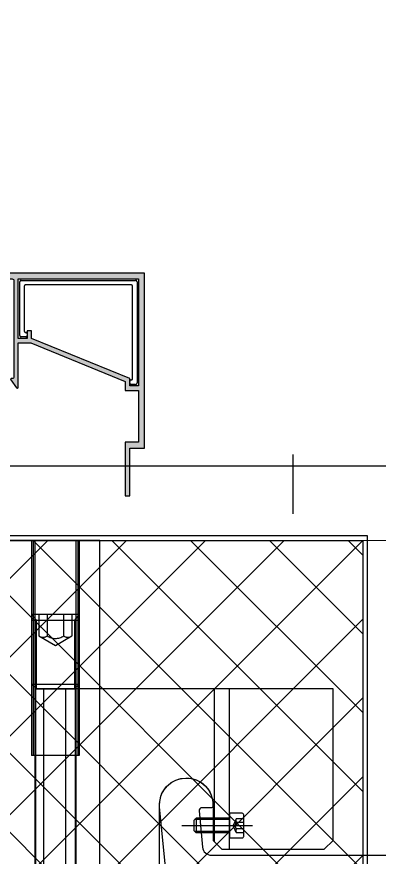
# Model space of a CAD drawing. Header units: millimetres. Extents: x 434053 to 1059003, y -2417481 to 936527.
# Drawn here: x 563370.7 to 563492.7, y -2239167.3 to -2238884.4 of the extents above; entities that cross this region are included whole.
import ezdxf

# ---------------------------------------------------------------- set-up
doc = ezdxf.new("R2010")
doc.units = ezdxf.units.MM
doc.header["$LTSCALE"] = 1000
doc.header["$MEASUREMENT"] = 0
for name, pattern in [('CENTER2', [1.125, 0.75, -0.125, 0.125, -0.125]), ('DOTE', [2.42, 2, -0.2, 0.02, -0.2]), ('HIDDEN', [9.525, 6.35, -3.175]), ('HIDDEN2', [4.7625, 3.175, -1.5875])]:
    doc.linetypes.add(name, pattern=pattern)
doc.layers.add('A-DETL-0001', color=4, linetype='Continuous', lineweight=15)
for name, color, linetype in [('DOTE', 16, 'DOTE'), ('EXTRUSION-V', 141, 'Continuous'), ('EXTRUSION1', 4, 'Continuous'), ('EXTRUSION2', 133, 'Continuous'), ('FASTENER', 191, 'Continuous'), ('INSUL', 8, 'HIDDEN'), ('STEEL', 3, 'Continuous'), ('型材断面填充', 254, 'Continuous')]:
    doc.layers.add(name, color=color, linetype=linetype)

# ---------------------------------------------------------------- blocks, each defined once
blk = doc.blocks.new('20210825-LC03')
at = {"layer": '型材断面填充', "linetype": 'ByBlock'}
h = blk.add_hatch(color=256, dxfattribs=at)
h.dxf.hatch_style = 1
edge = h.paths.add_edge_path()
edge.add_line((2.95, -2), (5.5, -2))
edge.add_arc((5.5, -2.5), 0.5, 0, 90, ccw=False)
edge.add_line((6, -2.5), (6, -35))
edge.add_arc((5.5, -35), 0.5, -90, 0, ccw=False)
edge.add_line((5.5, -35.5), (5.23, -35.5))
edge.add_arc((5.23, -35.8), 0.3, 90, 216.8699)
edge.add_line((4.99, -35.98), (6.96, -38.61))
edge.add_arc((7.2, -38.43), 0.3, 216.8699, 360)
edge.add_line((7.5, -38.43), (7.5, -23.5))
edge.add_line((7.5, -23.5), (11.71, -23.5))
edge.add_line((11.71, -23.5), (43.5, -36.51))
edge.add_line((43.5, -36.51), (43.5, -39.5))
edge.add_line((43.5, -39.5), (48, -39.5))
edge.add_line((48, -39.5), (48, -57))
edge.add_line((48, -57), (43.5, -57))
edge.add_line((43.5, -57), (43.5, -75))
edge.add_line((43.5, -75), (45, -75))
edge.add_line((45, -75), (45, -59))
edge.add_line((45, -59), (50, -59))
edge.add_line((50, -59), (50, 0))
edge.add_line((50, 0), (0, 0))
edge.add_line((0, 0), (0, -0.5))
edge.add_line((0, -0.5), (0.92, -5.1))
edge.add_arc((1.41, -5), 0.5, 191.3099, 270)
edge.add_line((1.41, -5.5), (2.43, -5.5))
edge.add_arc((2.43, -5), 0.5, 270, 371.3099)
edge.add_line((2.92, -4.9), (2.46, -2.6))
edge.add_arc((2.95, -2.5), 0.5, 90, 191.3099, ccw=False)
h.paths.add_polyline_path([(48, -38), (45, -38), (45, -35.5), (12, -22), (12, -19.5), (10.5, -19.5), (10.5, -22), (7.5, -22), (7.5, -2), (48, -2)], flags=16)
at = {"color": 0, "linetype": 'ByBlock', "lineweight": -2}
blk.add_lwpolyline([(2.95, -2), (5.5, -2, -0.414214), (6, -2.5), (6, -35, -0.414214), (5.5, -35.5), (5.23, -35.5, 0.618034), (4.99, -35.98), (6.96, -38.61, 0.720759), (7.5, -38.43), (7.5, -23.5), (11.71, -23.5), (43.5, -36.51), (43.5, -39.5), (48, -39.5), (48, -57), (43.5, -57), (43.5, -75), (45, -75), (45, -59), (50, -59), (50, 0), (0, 0), (0, -0.5), (0.92, -5.1, 0.357511), (1.41, -5.5), (2.43, -5.5, 0.473285), (2.92, -4.9), (2.46, -2.6, -0.473285)], format="xyb", close=True, dxfattribs=at)
blk.add_lwpolyline([(48, -38), (45, -38), (45, -35.5), (12, -22), (12, -19.5), (10.5, -19.5), (10.5, -22), (7.5, -22), (7.5, -2), (48, -2)], close=True, dxfattribs=at)
blk = doc.blocks.new('M16x25紧定螺钉')
at = {"color": 0, "linetype": 'HIDDEN'}
for p, q in [((-6.4, 23.09), (-8, 25)), ((8, 25), (-8, 25)), ((-8, 23.09), (8, 23.09)), ((-6.4, 0), (-6.4, 23.09)), ((-5.57, 25), (-5.57, 17.86)), ((5.57, 25), (5.57, 17.86)), ((8, 25), (6.4, 23.09)), ((6.4, 23.09), (6.4, 0))]:
    blk.add_line(p, q, dxfattribs=at)
at = {"color": 0, "linetype": 'ByBlock'}
for p, q in [((-8, 25), (-8, 1.6)), ((8, 1.6), (8, 25)), ((8, 1.6), (8, 25)), ((-8, 1.6), (8, 1.6)), ((-8, 1.6), (-6.4, 0)), ((-6.4, 0), (6.4, 0)), ((6.4, 0), (8, 1.6))]:
    blk.add_line(p, q, dxfattribs=at)
at = {"color": 0, "linetype": 'HIDDEN'}
blk.add_lwpolyline([(-2.79, 25), (-2.79, 17.86, -0.361797), (-5.57, 17.86), (0, 14.64), (5.57, 17.86, -0.361797), (2.79, 17.86), (2.79, 25)], format="xyb", dxfattribs=at)
blk.add_arc((0, 21.78), 4.81, 234.6155, 305.3845, dxfattribs=at)
blk = doc.blocks.new('HSM05x12')
at = {"layer": 'FASTENER', "color": 9, "linetype": 'CENTER2'}
blk.add_line((0, -15.98), (0, 7.8), dxfattribs=at)
at = {"layer": 'FASTENER', "color": 8, "linetype": 'HIDDEN2'}
for p, q in [((-2.31, 4.82), (-2.31, 2.32)), ((-1.15, 2.32), (-1.15, 4.82)), ((1.15, 4.82), (1.15, 2.32)), ((2.31, 2.32), (2.31, 4.82)), ((-2.5, 0), (-2.5, -6)), ((-2.31, 2.32), (0, 1.24)), ((-2, 0), (-2, -6)), ((2.31, 2.32), (0, 1.24)), ((2, 0), (2, -6)), ((2.5, 0), (2.5, -6))]:
    blk.add_line(p, q, dxfattribs=at)
at = {"layer": 'FASTENER'}
for p, q in [((-2.5, -6), (-2.5, -11.2)), ((2.5, -6), (2.5, -11.2)), ((-2.5, -11.2), (-1.7, -12)), ((2.5, -11.2), (1.7, -12)), ((-1.7, -12), (1.7, -12))]:
    blk.add_line(p, q, dxfattribs=at)
at = {"layer": 'FASTENER', "color": 8}
for p, q in [((-2, -6), (-2, -11.7)), ((2, -6), (2, -11.7)), ((-2.5, -11.2), (2.5, -11.2))]:
    blk.add_line(p, q, dxfattribs=at)
at = {"layer": 'FASTENER'}
blk.add_lwpolyline([(-4.14, 0), (4.14, 0), (4.14, 4.32, 0.414214), (3.64, 4.82), (-3.64, 4.82, 0.414214), (-4.14, 4.32)], format="xyb", close=True, dxfattribs=at)
at = {"layer": 'FASTENER', "color": 8, "linetype": 'HIDDEN2'}
for centre, radius, start, end in [((-1.73, 3.56), 1.37, 245, 295), ((0, 4.21), 2.22, 238.6025, 301.3975), ((1.73, 3.56), 1.37, 245, 295)]:
    blk.add_arc(centre, radius, start, end, dxfattribs=at)
blk = doc.blocks.new('20221207-AZM03')
at = {"layer": 'EXTRUSION-V', "linetype": 'HIDDEN'}
for p, q in [((-88, 125, -0.01), (-88, 52.6, -0.01)), ((-87.5, 125, -0.01), (-87.5, 52.6, -0.01)), ((-86.9, 125, -0.01), (-86.9, -80)), ((-73.1, 125, -0.01), (-73.1, -80)), ((-72.5, 125, -0.01), (-72.5, 52.6, -0.01)), ((-72, 125, -0.01), (-72, 52.6, -0.01)), ((-84.07, 75), (-84.07, -20)), ((-76.55, -20), (-76.55, 75)), ((-73.4, 75), (-73.4, -20)), ((-26.46, 23.5, -0.01), (-26.46, 75, -0.01)), ((-21.46, 21, -0.01), (-21.46, 75, -0.01)), ((-72, 52.6, -0.01), (-88, 52.6, -0.01))]:
    blk.add_line(p, q, dxfattribs=at)
at = {"layer": 'EXTRUSION2'}
blk.add_lwpolyline([(-125.01, 125), (-125.01, 90), (-185, 90), (-185, -80), (-65, -80), (-65, 125)], close=True, dxfattribs=at)
at = {"layer": 'EXTRUSION2', "elevation": 0.01}
blk.add_lwpolyline([(13.5, 24), (13.5, 75), (-86.7, 75), (-86.7, -20), (-47.96, -20), (-45.96, -18), (-44.96, -17), (-44.96, 36, -1), (-26.96, 36), (-26.96, 24), (-23.96, 21), (10.5, 21)], format="xyb", close=True, dxfattribs=at)
at = {"layer": 'EXTRUSION2'}
blk.add_lwpolyline([(-41.96, 5), (-44.92, 35.2, -1.069153), (-26.97, 35.6, -0.471403), (-27.46, 35), (-29.96, 35), (-30.67, 35, 0.442439), (-31.66, 33.9), (-30.5, 21.71, 0.38654), (-27.51, 19), (55.82, 19, 0.276468)], format="xyb", dxfattribs=at)
at = {"layer": 'FASTENER'}
blk.add_blockref('M16x25紧定螺钉', (-80, 75), dxfattribs=at)
at = {"layer": 'FASTENER', "rotation": 270.0000000004102}
blk.add_blockref('HSM05x12', (-21.46, 29), dxfattribs=at)
blk = doc.blocks.new('A$C10057B61')
at = {"layer": 'INSUL'}
h = blk.add_hatch(dxfattribs=at)
h.set_pattern_fill('ANSI37', color=256, scale=150)
h.set_pattern_definition([(45, (-15993.661, 39195.087), (-13.258252, 13.258252), []), (135, (-15993.661, 39195.087), (-13.258252, -13.258252), [])])
h.paths.add_polyline_path([(16080.86, 7521.61), (16080.86, 7809.61), (16093.85, 7809.61), (16093.86, 7844.61), (16242.36, 7844.61), (16242.36, 7721.11), (16217.36, 7721.11), (16217.36, 7521.61)])
at = {"layer": 'EXTRUSION-V', "linetype": 'HIDDEN', "elevation": 0}
blk.add_lwpolyline([(16164.85, 7899.11), (16164.85, 7930.11, 0.414214), (16164.35, 7930.61), (16128.85, 7930.61, 0.414214), (16128.35, 7930.11), (16128.35, 7915.11, 0.414214), (16128.85, 7914.61), (16128.85, 7914.61, -0.414214), (16129.35, 7914.11), (16129.35, 7913.61, -0.414214), (16128.85, 7913.11), (16127.35, 7913.11, -0.414214), (16126.85, 7913.61), (16126.85, 7931.61, -0.414214), (16127.35, 7932.11), (16165.85, 7932.11, -0.414214), (16166.35, 7931.61), (16166.35, 7897.61, -0.414214), (16165.85, 7897.11), (16164.35, 7897.11, -0.414214), (16163.85, 7897.61), (16163.85, 7898.11, -0.414214), (16164.35, 7898.61), (16164.35, 7898.61, 0.414214)], format="xyb", close=True, dxfattribs=at)
at = {"layer": 'INSUL'}
blk.add_lwpolyline([(16080.86, 7521.61), (16080.86, 7809.61), (16093.85, 7809.61), (16093.86, 7844.61), (16242.36, 7844.61), (16242.36, 7721.11), (16217.36, 7721.11), (16217.36, 7521.61)], close=True, dxfattribs=at)
at = {"layer": 'STEEL'}
blk.add_lwpolyline([(16095.85, 7858.89), (16095.85, 7844.61), (16242.36, 7844.61), (16242.36, 7721.61), (16280.85, 7721.61), (16290.39, 7731.86), (16289.29, 7732.88), (16280.19, 7723.11), (16243.86, 7723.11), (16243.86, 7846.11), (16097.35, 7846.11), (16097.35, 7858.89)], close=True, dxfattribs=at)
at = {"linetype": 'ByBlock'}
blk.add_blockref('20221207-AZM03', (16218.86, 7719.61), dxfattribs=at)
at = {"layer": 'EXTRUSION1'}
blk.add_blockref('20210825-LC03', (16118.85, 7934.61, 0), dxfattribs=at)

msp = doc.modelspace()

# ---------------------------------------------------------------- linework, layer by layer
at = {"layer": 'A-DETL-0001', "color": 2}
msp.add_lwpolyline([(564979.81, -2239035.66), (563233.74, -2239035.66), (563233.74, -2239060.66), (564979.81, -2239060.66)], dxfattribs=at)
at = {"layer": 'DOTE'}
for p, q in [((563463.74, -2253351.74), (563463.74, -2230335.66)), ((564979.81, -2239035.66), (555263.74, -2239035.66))]:
    msp.add_line(p, q, dxfattribs=at)

# ---------------------------------------------------------------- block references
msp.add_blockref('A$C10057B61', (547244.88, -2246905.27))

doc.saveas('drawing.dxf')
